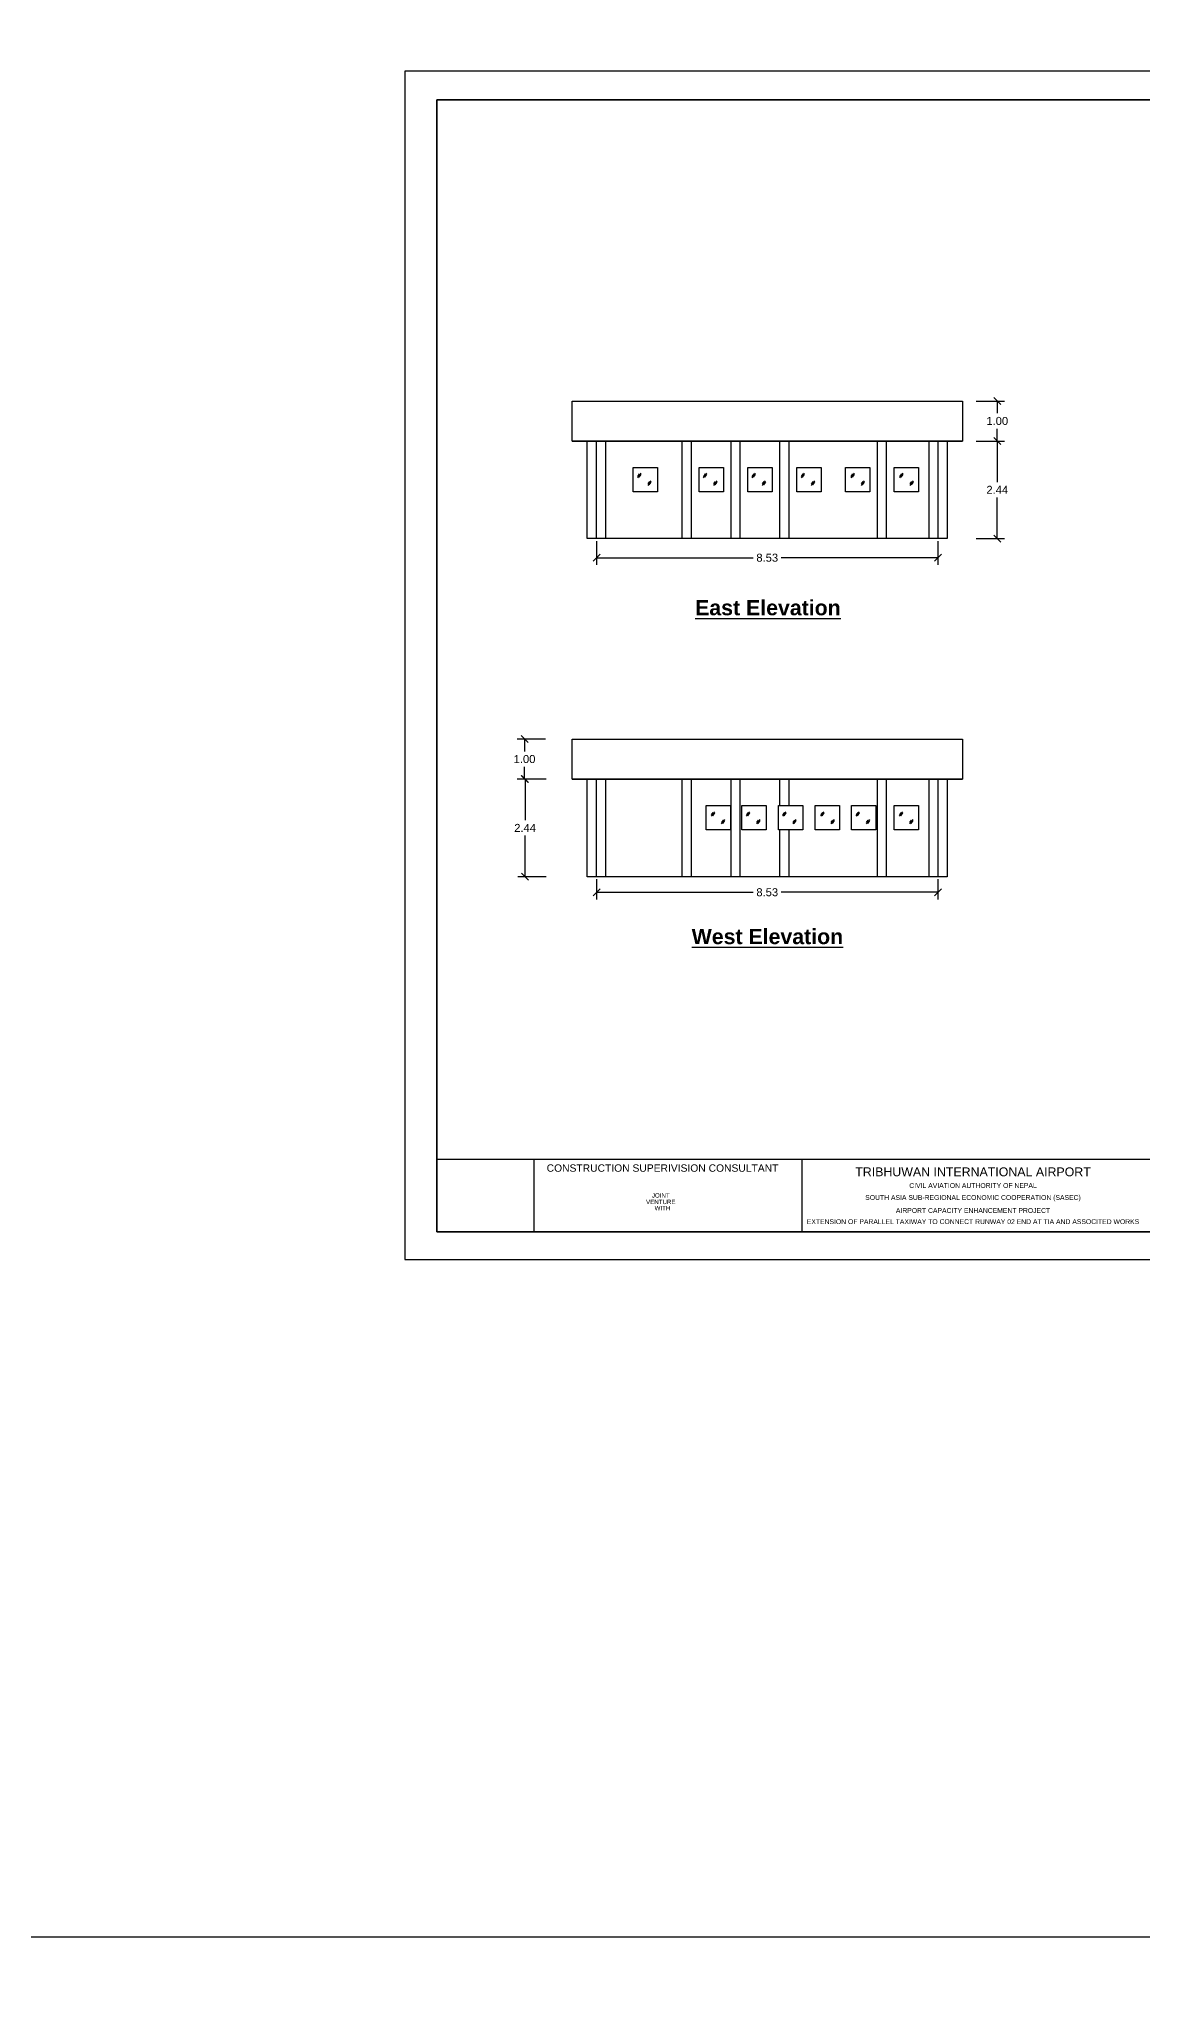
# Model space of a CAD drawing. Header units: metres. Extents: x 428 to 3974, y -4076 to 3914.
# Drawn here: x 1004.57 to 1032.14, y -411.71 to -363.01 of the extents above; entities that cross this region are included whole.
import ezdxf
from ezdxf.enums import TextEntityAlignment as Align

# ---------------------------------------------------------------- set-up
doc = ezdxf.new("R2010")
doc.units = ezdxf.units.M
doc.header["$MEASUREMENT"] = 0
doc.header["$PDMODE"] = 2
doc.linetypes.add('CONTINOUS', pattern=[0])
for name, color, linetype in [('Dimension', 7, 'Continuous'), ('Frame', 7, 'Continuous'), ('Roof', 221, 'CONTINOUS'), ('trench', 7, 'Continuous'), ('wall', 150, 'Continuous'), ('window', 2, 'Continuous')]:
    doc.layers.add(name, color=color, linetype=linetype)
doc.styles.add('ARIAL', font='arial.ttf')
doc.styles.add('labor camp', font='arial.ttf')
doc.dimstyles.new('1@100', dxfattribs={"dimtxt": 0.2, "dimasz": 0.175, "dimexe": 0.18, "dimexo": 0.0625, "dimgap": 0.09, "dimtad": 0, "dimtih": 1, "dimtoh": 1, "dimzin": 0, "dimdsep": 46, "dimtxsty": 'labor camp', "dimblk": 'OBLIQUE', "dimcen": 0.09, "dimadec": 0, "dimazin": 0, "dimtfac": 1, "dimtofl": 0, "dimtmove": 1, "dimatfit": 3, "dimfxl": 0.525, "dimfxlon": 1, "dimtolj": 1, "dimtzin": 0, "dimarcsym": 0})

# ---------------------------------------------------------------- blocks, each defined once
blk = doc.blocks.new('_Oblique')
at = {"color": 0, "linetype": 'ByBlock', "lineweight": -2}
blk.add_line((-0.5, -0.5), (0.5, 0.5), dxfattribs=at)
blk = doc.blocks.new('*D54')
at = {"layer": 'Defpoints', "color": 0, "transparency": 16777216}
for p in [(1015.589, 3913.543), (1038.861, -4058.267), (1015.589, -4060.857)]:
    blk.add_point(p, dxfattribs=at)
at = {"layer": 'wall', "color": 0, "lineweight": -2, "transparency": 16777216}
for p, q in [((1015.589, -4060.332), (1015.589, -4061.037)), ((1038.861, -4060.332), (1038.861, -4061.037)), ((1015.589, -4060.857), (1026.796, -4060.857)), ((1038.861, -4060.857), (1027.655, -4060.857))]:
    blk.add_line(p, q, dxfattribs=at)
at = {"layer": 'wall', "color": 0, "lineweight": -2, "transparency": 16777216, "xscale": 0.175, "yscale": 0.175, "zscale": 0.175, "rotation": 180}
blk.add_blockref('_Oblique', (1015.589, -4060.857), dxfattribs=at)
at = {"layer": 'wall', "color": 0, "lineweight": -2, "transparency": 16777216, "xscale": 0.175, "yscale": 0.175, "zscale": 0.175}
blk.add_blockref('_Oblique', (1038.861, -4060.857), dxfattribs=at)
at = {"layer": 'wall', "color": 0, "transparency": 16777216, "insert": (1027.225, -4060.857), "char_height": 0.2, "attachment_point": 5, "style": 'labor camp'}
blk.add_mtext('\\A1;23.27', dxfattribs=at)
blk = doc.blocks.new('*D165')
at = {"layer": 'Defpoints', "color": 0, "transparency": 16777216}
for p in [(1027.036, -373.058), (1028.518, -373.058), (1027.036, -375.498)]:
    blk.add_point(p, dxfattribs=at)
at = {"layer": 'window', "color": 0, "lineweight": -2, "transparency": 16777216}
for p, q in [((1027.993, -373.058), (1028.698, -373.058)), ((1028.518, -373.058), (1028.518, -374.088)), ((1028.518, -375.498), (1028.518, -374.469)), ((1027.993, -375.498), (1028.698, -375.498))]:
    blk.add_line(p, q, dxfattribs=at)
at = {"layer": 'window', "color": 0, "lineweight": -2, "transparency": 16777216, "xscale": 0.175, "yscale": 0.175, "zscale": 0.175}
for p, rotation in [((1028.518, -373.058), 90), ((1028.518, -375.498), 270)]:
    blk.add_blockref('_Oblique', p, dxfattribs=dict(at, rotation=rotation))
at = {"layer": 'window', "color": 0, "lineweight": 5, "transparency": 16777216, "insert": (1028.518, -374.278), "char_height": 0.2, "attachment_point": 5, "style": 'labor camp'}
blk.add_mtext('\\A1;2.44', dxfattribs=at)
blk = doc.blocks.new('*D166')
at = {"layer": 'Defpoints', "color": 0, "transparency": 16777216}
for p in [(1027.646, -372.058), (1028.518, -372.058), (1027.646, -373.058)]:
    blk.add_point(p, dxfattribs=at)
at = {"layer": 'window', "color": 0, "lineweight": -2, "transparency": 16777216}
for p, q in [((1027.993, -372.058), (1028.698, -372.058)), ((1028.518, -372.058), (1028.518, -372.366)), ((1028.518, -373.058), (1028.518, -372.751)), ((1027.993, -373.058), (1028.698, -373.058))]:
    blk.add_line(p, q, dxfattribs=at)
at = {"layer": 'window', "color": 0, "lineweight": -2, "transparency": 16777216, "xscale": 0.175, "yscale": 0.175, "zscale": 0.175}
for p, rotation in [((1028.518, -372.058), 90), ((1028.518, -373.058), 270)]:
    blk.add_blockref('_Oblique', p, dxfattribs=dict(at, rotation=rotation))
at = {"layer": 'window', "color": 0, "lineweight": 5, "transparency": 16777216, "insert": (1028.518, -372.558), "char_height": 0.2, "attachment_point": 5, "style": 'labor camp'}
blk.add_mtext('\\A1;1.00', dxfattribs=at)
blk = doc.blocks.new('*D167')
at = {"layer": 'Defpoints', "color": 0, "transparency": 16777216}
for p in [(1018.502, -375.498), (1027.036, -375.498), (1027.036, -375.977)]:
    blk.add_point(p, dxfattribs=at)
at = {"layer": 'window', "color": 0, "lineweight": -2, "transparency": 16777216}
for p, q in [((1018.502, -375.561), (1018.502, -376.157)), ((1027.036, -375.561), (1027.036, -376.157)), ((1018.502, -375.977), (1022.419, -375.977)), ((1027.036, -375.977), (1023.119, -375.977))]:
    blk.add_line(p, q, dxfattribs=at)
at = {"layer": 'window', "color": 0, "lineweight": -2, "transparency": 16777216, "xscale": 0.175, "yscale": 0.175, "zscale": 0.175, "rotation": 180}
blk.add_blockref('_Oblique', (1018.502, -375.977), dxfattribs=at)
at = {"layer": 'window', "color": 0, "lineweight": -2, "transparency": 16777216, "xscale": 0.175, "yscale": 0.175, "zscale": 0.175}
blk.add_blockref('_Oblique', (1027.036, -375.977), dxfattribs=at)
at = {"layer": 'window', "color": 0, "lineweight": 5, "transparency": 16777216, "insert": (1022.769, -375.977), "char_height": 0.2, "attachment_point": 5, "style": 'labor camp'}
blk.add_mtext('\\A1;8.53', dxfattribs=at)
blk = doc.blocks.new('*D168')
at = {"layer": 'Defpoints', "color": 0, "transparency": 16777216}
for p in [(1018.502, -383.95), (1027.036, -383.95), (1027.036, -384.34)]:
    blk.add_point(p, dxfattribs=at)
at = {"layer": 'window', "color": 0, "lineweight": -2, "transparency": 16777216}
for p, q in [((1018.502, -384.013), (1018.502, -384.52)), ((1027.036, -384.013), (1027.036, -384.52)), ((1018.502, -384.34), (1022.419, -384.34)), ((1027.036, -384.34), (1023.119, -384.34))]:
    blk.add_line(p, q, dxfattribs=at)
at = {"layer": 'window', "color": 0, "lineweight": -2, "transparency": 16777216, "xscale": 0.175, "yscale": 0.175, "zscale": 0.175, "rotation": 180}
blk.add_blockref('_Oblique', (1018.502, -384.34), dxfattribs=at)
at = {"layer": 'window', "color": 0, "lineweight": -2, "transparency": 16777216, "xscale": 0.175, "yscale": 0.175, "zscale": 0.175}
blk.add_blockref('_Oblique', (1027.036, -384.34), dxfattribs=at)
at = {"layer": 'window', "color": 0, "lineweight": 5, "transparency": 16777216, "insert": (1022.769, -384.34), "char_height": 0.2, "attachment_point": 5, "style": 'labor camp'}
blk.add_mtext('\\A1;8.53', dxfattribs=at)
blk = doc.blocks.new('*D169')
at = {"layer": 'Defpoints', "color": 0, "transparency": 16777216}
for p in [(1016.718, -381.51), (1018.502, -381.51), (1018.502, -383.95)]:
    blk.add_point(p, dxfattribs=at)
at = {"layer": 'window', "color": 0, "lineweight": -2, "transparency": 16777216}
for p, q in [((1017.243, -381.51), (1016.538, -381.51)), ((1016.718, -381.51), (1016.718, -382.54)), ((1016.718, -383.95), (1016.718, -382.92)), ((1017.243, -383.95), (1016.538, -383.95))]:
    blk.add_line(p, q, dxfattribs=at)
at = {"layer": 'window', "color": 0, "lineweight": -2, "transparency": 16777216, "xscale": 0.175, "yscale": 0.175, "zscale": 0.175}
for p, rotation in [((1016.718, -381.51), 90), ((1016.718, -383.95), 270)]:
    blk.add_blockref('_Oblique', p, dxfattribs=dict(at, rotation=rotation))
at = {"layer": 'window', "color": 0, "lineweight": 5, "transparency": 16777216, "insert": (1016.718, -382.73), "char_height": 0.2, "attachment_point": 5, "style": 'labor camp'}
blk.add_mtext('\\A1;2.44', dxfattribs=at)
blk = doc.blocks.new('*D170')
at = {"layer": 'Defpoints', "color": 0, "transparency": 16777216}
for p in [(1016.703, -380.51), (1017.892, -380.51), (1017.892, -381.51)]:
    blk.add_point(p, dxfattribs=at)
at = {"layer": 'window', "color": 0, "lineweight": -2, "transparency": 16777216}
for p, q in [((1017.228, -380.51), (1016.523, -380.51)), ((1016.703, -380.51), (1016.703, -380.818)), ((1016.703, -381.51), (1016.703, -381.202)), ((1017.228, -381.51), (1016.523, -381.51))]:
    blk.add_line(p, q, dxfattribs=at)
at = {"layer": 'window', "color": 0, "lineweight": -2, "transparency": 16777216, "xscale": 0.175, "yscale": 0.175, "zscale": 0.175}
for p, rotation in [((1016.703, -380.51), 90), ((1016.703, -381.51), 270)]:
    blk.add_blockref('_Oblique', p, dxfattribs=dict(at, rotation=rotation))
at = {"layer": 'window', "color": 0, "lineweight": 5, "transparency": 16777216, "insert": (1016.703, -381.01), "char_height": 0.2, "attachment_point": 5, "style": 'labor camp'}
blk.add_mtext('\\A1;1.00', dxfattribs=at)

msp = doc.modelspace()

# ---------------------------------------------------------------- linework, layer by layer
at = {"layer": 'Defpoints', "color": 3}
msp.add_lwpolyline([(1055.713, -393.516), (1055.713, -363.816), (1013.713, -363.816), (1013.713, -393.516)], close=True, dxfattribs=at)
at = {"layer": 'Frame', "color": 6, "linetype": 'Continuous', "lineweight": 35}
for p, q in [((1054.975, -364.528), (1014.513, -364.528)), ((1014.513, -364.528), (1014.513, -392.828)), ((1014.513, -392.828), (1054.975, -392.828))]:
    msp.add_line(p, q, dxfattribs=at)
at = {"layer": 'Frame'}
for p, q in [((1019.534, -373.978), (1019.615, -373.866)), ((1019.536, -373.942), (1019.579, -373.882)), ((1019.565, -373.966), (1019.616, -373.894)), ((1021.18, -373.978), (1021.261, -373.866)), ((1021.182, -373.942), (1021.225, -373.882)), ((1021.212, -373.966), (1021.262, -373.894)), ((1022.394, -373.978), (1022.475, -373.866)), ((1022.395, -373.942), (1022.439, -373.882)), ((1022.425, -373.966), (1022.475, -373.894)), ((1023.622, -373.978), (1023.703, -373.866)), ((1023.624, -373.942), (1023.667, -373.882)), ((1023.653, -373.966), (1023.704, -373.894)), ((1024.867, -373.978), (1024.948, -373.866)), ((1024.868, -373.942), (1024.912, -373.882)), ((1024.898, -373.966), (1024.948, -373.894)), ((1026.085, -373.978), (1026.166, -373.866)), ((1026.087, -373.942), (1026.13, -373.882)), ((1026.116, -373.966), (1026.167, -373.894)), ((1019.789, -374.167), (1019.87, -374.055)), ((1019.79, -374.131), (1019.834, -374.072)), ((1019.82, -374.155), (1019.87, -374.083)), ((1021.435, -374.167), (1021.516, -374.055)), ((1021.437, -374.131), (1021.48, -374.072)), ((1021.466, -374.155), (1021.517, -374.083)), ((1022.649, -374.167), (1022.729, -374.055)), ((1022.65, -374.131), (1022.693, -374.072)), ((1022.68, -374.155), (1022.73, -374.083)), ((1023.877, -374.167), (1023.958, -374.055)), ((1023.878, -374.131), (1023.922, -374.072)), ((1023.908, -374.155), (1023.958, -374.083)), ((1025.121, -374.167), (1025.202, -374.055)), ((1025.123, -374.131), (1025.166, -374.072)), ((1025.153, -374.155), (1025.203, -374.083)), ((1026.34, -374.167), (1026.421, -374.055)), ((1026.341, -374.131), (1026.385, -374.072)), ((1026.371, -374.155), (1026.421, -374.083)), ((1021.375, -382.439), (1021.456, -382.327)), ((1021.376, -382.403), (1021.42, -382.344)), ((1021.406, -382.427), (1021.456, -382.355)), ((1021.629, -382.628), (1021.71, -382.517)), ((1021.631, -382.592), (1021.674, -382.533)), ((1021.661, -382.616), (1021.711, -382.544)), ((1022.254, -382.439), (1022.334, -382.327)), ((1022.255, -382.403), (1022.298, -382.344)), ((1022.285, -382.427), (1022.335, -382.355)), ((1022.508, -382.628), (1022.589, -382.517)), ((1022.51, -382.592), (1022.553, -382.533)), ((1022.539, -382.616), (1022.59, -382.544)), ((1023.16, -382.439), (1023.241, -382.327)), ((1023.162, -382.403), (1023.205, -382.344)), ((1023.191, -382.427), (1023.242, -382.355)), ((1023.415, -382.628), (1023.496, -382.517)), ((1023.416, -382.592), (1023.46, -382.533)), ((1023.446, -382.616), (1023.496, -382.544)), ((1024.112, -382.439), (1024.192, -382.327)), ((1024.113, -382.403), (1024.156, -382.344)), ((1024.143, -382.427), (1024.193, -382.355)), ((1024.366, -382.628), (1024.447, -382.517)), ((1024.368, -382.592), (1024.411, -382.533)), ((1024.397, -382.616), (1024.448, -382.544)), ((1024.995, -382.439), (1025.075, -382.327)), ((1024.996, -382.403), (1025.039, -382.344)), ((1025.026, -382.427), (1025.076, -382.355)), ((1025.249, -382.628), (1025.33, -382.517)), ((1025.251, -382.592), (1025.294, -382.533)), ((1025.28, -382.616), (1025.331, -382.544)), ((1026.077, -382.439), (1026.158, -382.327)), ((1026.079, -382.403), (1026.122, -382.344)), ((1026.108, -382.427), (1026.158, -382.355)), ((1026.332, -382.628), (1026.413, -382.517)), ((1026.333, -382.592), (1026.376, -382.533)), ((1026.363, -382.616), (1026.413, -382.544))]:
    msp.add_line(p, q, dxfattribs=at)
at = {"layer": 'Frame', "linetype": 'Continuous', "lineweight": 30}
for p, q in [((1050.681, -391.022), (1014.513, -391.022)), ((1016.945, -392.814), (1016.945, -391.022)), ((1023.645, -392.814), (1023.645, -391.022))]:
    msp.add_line(p, q, dxfattribs=at)
at = {"layer": 'Roof'}
for points in [[(1017.892, -372.058), (1027.646, -372.058), (1027.646, -373.058), (1017.892, -373.058)], [(1017.892, -380.51), (1027.646, -380.51), (1027.646, -381.51), (1017.892, -381.51)]]:
    msp.add_lwpolyline(points, close=True, dxfattribs=at)
at = {"layer": 'trench'}
msp.add_lwpolyline([(942.934, -347.896), (1189.471, -347.896), (1189.471, -410.459), (942.934, -410.459)], close=True, dxfattribs=at)
at = {"layer": 'wall'}
for p, q in [((1017.892, -373.058), (1027.646, -373.058)), ((1018.272, -375.498), (1018.272, -373.058)), ((1018.502, -375.498), (1018.502, -373.058)), ((1018.732, -375.498), (1018.732, -373.058)), ((1020.647, -375.498), (1020.647, -373.058)), ((1020.877, -375.498), (1020.877, -373.058)), ((1021.866, -375.498), (1021.866, -373.058)), ((1022.096, -375.498), (1022.096, -373.058)), ((1023.085, -375.498), (1023.085, -373.058)), ((1023.315, -375.498), (1023.315, -373.058)), ((1025.523, -375.498), (1025.523, -373.058)), ((1025.753, -375.498), (1025.753, -373.058)), ((1026.806, -373.058), (1026.806, -375.498)), ((1027.036, -373.058), (1027.036, -375.498)), ((1027.266, -373.058), (1027.266, -375.498)), ((1027.266, -375.498), (1018.272, -375.498)), ((1017.892, -381.51), (1027.646, -381.51)), ((1018.272, -383.95), (1018.272, -381.51)), ((1018.502, -383.95), (1018.502, -381.51)), ((1018.732, -383.95), (1018.732, -381.51)), ((1020.647, -383.95), (1020.647, -381.51)), ((1020.877, -383.95), (1020.877, -381.51)), ((1021.866, -383.95), (1021.866, -381.51)), ((1022.096, -383.95), (1022.096, -381.51)), ((1023.085, -382.17), (1023.085, -381.51)), ((1023.315, -382.17), (1023.315, -381.51)), ((1025.523, -383.95), (1025.523, -381.51)), ((1025.753, -383.95), (1025.753, -381.51)), ((1026.806, -381.51), (1026.806, -383.95)), ((1027.036, -381.51), (1027.036, -383.95)), ((1027.266, -381.51), (1027.266, -383.95)), ((1023.085, -383.95), (1023.085, -382.78)), ((1023.315, -383.95), (1023.315, -382.78)), ((1027.266, -383.95), (1018.272, -383.95))]:
    msp.add_line(p, q, dxfattribs=at)
at = {"layer": 'window', "color": 130}
for points in [[(1019.416, -373.718), (1020.026, -373.718), (1020.026, -374.328), (1019.416, -374.328)], [(1021.067, -373.718), (1021.677, -373.718), (1021.677, -374.328), (1021.067, -374.328)], [(1022.286, -373.718), (1022.896, -373.718), (1022.896, -374.328), (1022.286, -374.328)], [(1023.505, -373.718), (1024.115, -373.718), (1024.115, -374.328), (1023.505, -374.328)], [(1024.725, -373.718), (1025.334, -373.718), (1025.334, -374.328), (1024.725, -374.328)], [(1025.944, -373.718), (1026.553, -373.718), (1026.553, -374.328), (1025.944, -374.328)], [(1025.944, -373.718), (1026.553, -373.718), (1026.553, -374.328), (1025.944, -374.328)], [(1021.245, -382.17), (1021.854, -382.17), (1021.854, -382.78), (1021.245, -382.78)], [(1022.134, -382.17), (1022.743, -382.17), (1022.743, -382.78), (1022.134, -382.78)], [(1023.048, -382.17), (1023.658, -382.17), (1023.658, -382.78), (1023.048, -382.78)], [(1023.963, -382.17), (1024.572, -382.17), (1024.572, -382.78), (1023.963, -382.78)], [(1024.877, -382.17), (1025.487, -382.17), (1025.487, -382.78), (1024.877, -382.78)], [(1025.944, -382.17), (1026.553, -382.17), (1026.553, -382.78), (1025.944, -382.78)]]:
    msp.add_lwpolyline(points, close=True, dxfattribs=at)

# ---------------------------------------------------------------- texts
at = {"layer": 'Dimension', "char_height": 0.38096, "attachment_point": 1, "style": 'labor camp'}
for s, insert, width in [('{\\fArial|b1|i0|c0|p34;\\L East Elevation}', (1020.819, -377.034), 6.94808), ('{\\fArial|b1|i0|c0|p34;\\L West Elevation}', (1020.733, -385.255), 4.44325)]:
    msp.add_mtext(s, dxfattribs=dict(at, insert=insert, width=width))
at = {"layer": 'Frame', "color": 7, "linetype": 'Continuous', "style": 'ARIAL'}
msp.add_text('CONSTRUCTION SUPERIVISION CONSULTANT', height=0.18429, dxfattribs=at).set_placement((1017.256, -391.326))
for s, height, p in [('TRIBHUWAN INTERNATIONAL AIRPORT', 0.22115, (1027.912, -391.328)), ('VENTURE ', 0.1103, (1020.13, -392.081)), ('JOINT ', 0.1103, (1020.13, -391.917)), ('SOUTH ASIA SUB-REGIONAL ECONOMIC COOPERATION (SASEC)', 0.12178, (1027.912, -391.985)), ('CIVIL AVIATION AUTHORITY OF NEPAL', 0.12178, (1027.912, -391.671)), (' WITH', 0.1103, (1020.13, -392.234)), ('EXTENSION OF PARALLEL TAXIWAY TO CONNECT RUNWAY 02 END AT TIA AND ASSOCITED WORKS', 0.12178, (1027.912, -392.573)), ('AIRPORT CAPACITY ENHANCEMENT PROJECT', 0.12178, (1027.912, -392.295))]:
    msp.add_text(s, height=height, dxfattribs=at).set_placement(p, align=Align.MIDDLE)

# ---------------------------------------------------------------- dimensions: what is measured, and where the dimension line sits
at = {"layer": 'wall', "color": 0}
dim = msp.add_linear_dim(base=(1015.589, -4060.857), p1=(1038.861, -4058.267), p2=(1015.589, 3913.543), angle=180, dimstyle='1@100', dxfattribs=at)
dim.commit()
dim.dimension.update_dxf_attribs({"geometry": '*D54', "text_midpoint": (1027.225, -4060.857)})
at = {"layer": 'window', "color": 0, "lineweight": 5}
for base, p1, p2, picture, middle in [((1028.518, -372.058), (1027.646, -373.058), (1027.646, -372.058), '*D166', (1028.518, -372.558)), ((1028.518, -373.058), (1027.036, -375.498), (1027.036, -373.058), '*D165', (1028.518, -374.278)), ((1016.703, -380.51), (1017.892, -381.51), (1017.892, -380.51), '*D170', (1016.703, -381.01)), ((1016.718, -381.51), (1018.502, -383.95), (1018.502, -381.51), '*D169', (1016.718, -382.73))]:
    dim = msp.add_linear_dim(base=base, p1=p1, p2=p2, angle=90, dimstyle='1@100', dxfattribs=at)
    dim.commit()
    dim.dimension.update_dxf_attribs({"geometry": picture, "text_midpoint": middle})
for base, p1, p2, picture, middle in [((1027.036, -375.977), (1018.502, -375.498), (1027.036, -375.498), '*D167', (1022.769, -375.977)), ((1027.036, -384.34), (1018.502, -383.95), (1027.036, -383.95), '*D168', (1022.769, -384.34))]:
    dim = msp.add_linear_dim(base=base, p1=p1, p2=p2, dimstyle='1@100', dxfattribs=at)
    dim.commit()
    dim.dimension.update_dxf_attribs({"geometry": picture, "text_midpoint": middle})

doc.saveas('drawing.dxf')
